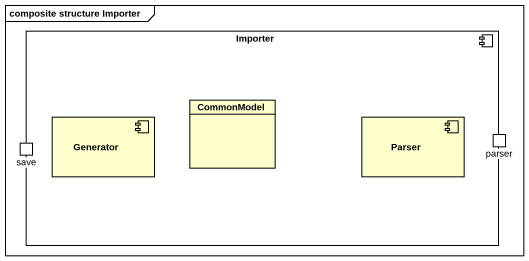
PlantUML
@startuml
mainframe composite structure Importer
allowmixing
hide circle
hide empty members
component Importer {
  class CommonModel
  port save
  component Generator
  component Parser
  port parser <<Port>>
}
@enduml
